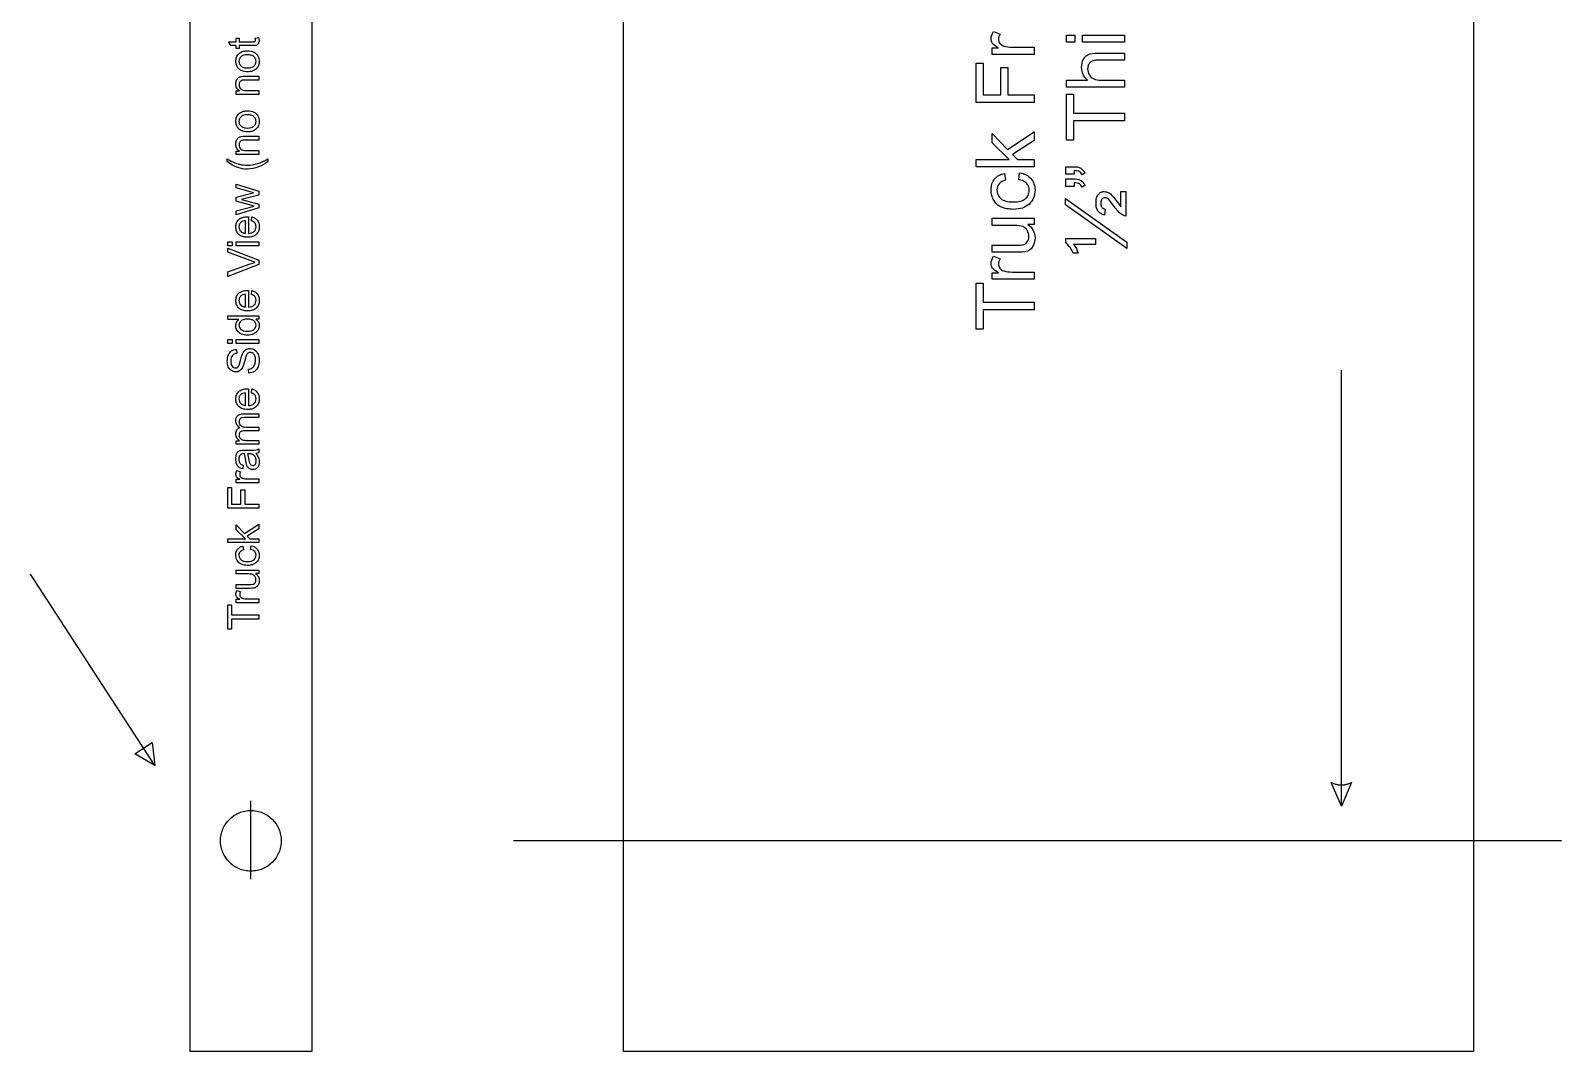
# Model space of a CAD drawing. Extents: x -222 to 349, y 6 to 550.
# Drawn here: x -77 to 83.4, y 6.4 to 113.3 of the extents above; entities that cross this region are included whole.
import ezdxf

# ---------------------------------------------------------------- set-up
doc = ezdxf.new("R2010")
doc.units = 0
doc.layers.add('IMPORT_-_OLDTRUCK', color=18, linetype='CONTINUOUS')

msp = doc.modelspace()

# ---------------------------------------------------------------- linework, layer by layer
at = {"layer": 'IMPORT_-_OLDTRUCK'}
for points in [[(-60.24, 6.39), (-60.24, 209.92), (-47.51, 209.92), (-47.51, 6.39)], [(-14.86, 6.39), (-14.86, 209.92), (74.19, 209.92), (74.19, 6.39)], [(-53.43, 112.55), (-53.08, 112.61), (-53.05, 112.45), (-53.04, 112.31), (-53.04, 112.21), (-53.06, 112.12), (-53.08, 112.04), (-53.11, 111.97), (-53.15, 111.92), (-53.19, 111.87), (-53.24, 111.83), (-53.29, 111.81), (-53.36, 111.79), (-53.46, 111.77), (-53.6, 111.76), (-53.76, 111.76), (-55.11, 111.76), (-55.11, 111.46), (-55.42, 111.46), (-55.42, 111.76), (-56, 111.76), (-56.24, 112.15), (-55.42, 112.15), (-55.42, 112.55), (-55.11, 112.55), (-55.11, 112.15), (-53.74, 112.15), (-53.6, 112.16), (-53.52, 112.17), (-53.48, 112.2), (-53.44, 112.24), (-53.42, 112.3), (-53.41, 112.38), (-53.42, 112.45)], [(28.15, 110.85), (23.75, 110.85), (23.75, 111.52), (24.42, 111.52), (24.2, 111.65), (24.03, 111.77), (23.89, 111.89), (23.8, 112), (23.74, 112.11), (23.69, 112.22), (23.66, 112.35), (23.65, 112.47), (23.67, 112.66), (23.71, 112.85), (23.79, 113.05), (23.89, 113.24), (24.59, 112.98), (24.51, 112.85), (24.46, 112.71), (24.43, 112.57), (24.42, 112.44), (24.43, 112.32), (24.46, 112.2), (24.5, 112.1), (24.57, 112), (24.65, 111.91), (24.74, 111.83), (24.85, 111.77), (24.98, 111.72), (25.18, 111.67), (25.39, 111.63), (25.61, 111.61), (25.84, 111.6), (28.15, 111.6)], [(32.41, 112.13), (31.55, 112.13), (31.55, 112.87), (32.41, 112.87)], [(37.62, 112.13), (33.22, 112.13), (33.22, 112.87), (37.62, 112.87)], [(-54.24, 109.02), (-54.4, 109.02), (-54.55, 109.04), (-54.69, 109.07), (-54.81, 109.11), (-54.93, 109.16), (-55.04, 109.22), (-55.13, 109.3), (-55.21, 109.38), (-55.27, 109.46), (-55.33, 109.54), (-55.37, 109.63), (-55.41, 109.72), (-55.43, 109.81), (-55.45, 109.91), (-55.47, 110.01), (-55.47, 110.12), (-55.47, 110.24), (-55.45, 110.35), (-55.43, 110.46), (-55.39, 110.56), (-55.35, 110.66), (-55.29, 110.75), (-55.23, 110.83), (-55.15, 110.91), (-55.07, 110.98), (-54.98, 111.04), (-54.88, 111.1), (-54.78, 111.14), (-54.67, 111.17), (-54.54, 111.2), (-54.42, 111.21), (-54.28, 111.22), (-54.07, 111.21), (-53.87, 111.18), (-53.71, 111.14), (-53.57, 111.08), (-53.44, 111.01), (-53.34, 110.92), (-53.24, 110.81), (-53.16, 110.69), (-53.1, 110.55), (-53.05, 110.41), (-53.03, 110.27), (-53.02, 110.12), (-53.02, 110), (-53.04, 109.88), (-53.06, 109.78), (-53.1, 109.67), (-53.14, 109.58), (-53.2, 109.49), (-53.26, 109.4), (-53.33, 109.32), (-53.42, 109.25), (-53.51, 109.19), (-53.61, 109.14), (-53.72, 109.09), (-53.84, 109.06), (-53.97, 109.04), (-54.1, 109.02)], [(-54.24, 109.42), (-54.03, 109.44), (-53.85, 109.48), (-53.77, 109.5), (-53.7, 109.54), (-53.63, 109.58), (-53.57, 109.62), (-53.47, 109.73), (-53.43, 109.79), (-53.4, 109.85), (-53.38, 109.91), (-53.36, 109.97), (-53.35, 110.12), (-53.36, 110.26), (-53.38, 110.33), (-53.4, 110.39), (-53.43, 110.45), (-53.47, 110.51), (-53.57, 110.61), (-53.63, 110.66), (-53.7, 110.7), (-53.77, 110.73), (-53.86, 110.76), (-53.95, 110.78), (-54.04, 110.8), (-54.26, 110.81), (-54.46, 110.8), (-54.64, 110.76), (-54.72, 110.73), (-54.79, 110.7), (-54.86, 110.66), (-54.92, 110.61), (-55.02, 110.51), (-55.06, 110.45), (-55.09, 110.39), (-55.11, 110.33), (-55.13, 110.26), (-55.15, 110.12), (-55.13, 109.97), (-55.11, 109.91), (-55.09, 109.85), (-55.06, 109.79), (-55.02, 109.73), (-54.92, 109.62), (-54.86, 109.58), (-54.79, 109.54), (-54.72, 109.5), (-54.64, 109.48), (-54.55, 109.45), (-54.46, 109.44)], [(37.62, 107.41), (31.55, 107.41), (31.55, 108.16), (33.73, 108.16), (33.59, 108.29), (33.46, 108.43), (33.36, 108.59), (33.28, 108.75), (33.21, 108.91), (33.17, 109.09), (33.14, 109.28), (33.13, 109.47), (33.14, 109.7), (33.17, 109.93), (33.23, 110.13), (33.27, 110.23), (33.32, 110.32), (33.42, 110.48), (33.48, 110.56), (33.54, 110.63), (33.61, 110.69), (33.69, 110.74), (33.77, 110.79), (33.85, 110.83), (33.94, 110.87), (34.04, 110.9), (34.27, 110.95), (34.53, 110.98), (34.83, 110.99), (37.62, 110.99), (37.62, 110.24), (34.83, 110.24), (34.7, 110.24), (34.57, 110.23), (34.46, 110.21), (34.35, 110.18), (34.25, 110.15), (34.17, 110.11), (34.09, 110.06), (34.02, 110), (33.96, 109.94), (33.91, 109.87), (33.86, 109.79), (33.83, 109.71), (33.8, 109.62), (33.78, 109.53), (33.77, 109.43), (33.76, 109.32), (33.78, 109.15), (33.81, 108.99), (33.86, 108.84), (33.94, 108.69), (34.03, 108.55), (34.14, 108.44), (34.27, 108.35), (34.41, 108.27), (34.57, 108.22), (34.76, 108.19), (34.97, 108.16), (35.21, 108.16), (37.62, 108.16)], [(28.15, 105.82), (22.08, 105.82), (22.08, 109.91), (22.8, 109.91), (22.8, 106.62), (24.67, 106.62), (24.67, 109.47), (25.39, 109.47), (25.39, 106.62), (28.15, 106.62)], [(-53.07, 106.65), (-55.42, 106.65), (-55.42, 107.01), (-55.09, 107.01), (-55.18, 107.08), (-55.26, 107.15), (-55.32, 107.23), (-55.38, 107.32), (-55.42, 107.42), (-55.45, 107.52), (-55.47, 107.64), (-55.47, 107.75), (-55.47, 107.86), (-55.45, 107.96), (-55.43, 108.05), (-55.4, 108.14), (-55.36, 108.23), (-55.31, 108.3), (-55.26, 108.36), (-55.2, 108.41), (-55.13, 108.45), (-55.06, 108.48), (-54.98, 108.51), (-54.9, 108.53), (-54.75, 108.55), (-54.52, 108.56), (-53.07, 108.56), (-53.07, 108.16), (-54.5, 108.16), (-54.71, 108.15), (-54.8, 108.13), (-54.86, 108.11), (-54.92, 108.08), (-54.97, 108.05), (-55.02, 108), (-55.05, 107.95), (-55.09, 107.89), (-55.11, 107.82), (-55.12, 107.75), (-55.13, 107.67), (-55.12, 107.55), (-55.09, 107.43), (-55.04, 107.33), (-54.97, 107.23), (-54.92, 107.19), (-54.87, 107.15), (-54.81, 107.12), (-54.73, 107.09), (-54.56, 107.06), (-54.35, 107.05), (-53.07, 107.05)], [(37.62, 103.87), (32.27, 103.87), (32.27, 101.86), (31.55, 101.86), (31.55, 106.68), (32.27, 106.68), (32.27, 104.67), (37.62, 104.67)], [(-54.24, 102.73), (-54.4, 102.73), (-54.55, 102.75), (-54.69, 102.78), (-54.81, 102.82), (-54.93, 102.87), (-55.04, 102.93), (-55.13, 103), (-55.21, 103.09), (-55.27, 103.17), (-55.33, 103.25), (-55.37, 103.33), (-55.41, 103.42), (-55.43, 103.52), (-55.45, 103.62), (-55.47, 103.72), (-55.47, 103.83), (-55.47, 103.94), (-55.45, 104.06), (-55.43, 104.17), (-55.39, 104.27), (-55.35, 104.36), (-55.29, 104.45), (-55.23, 104.54), (-55.15, 104.62), (-55.07, 104.69), (-54.98, 104.75), (-54.88, 104.8), (-54.78, 104.85), (-54.67, 104.88), (-54.54, 104.91), (-54.42, 104.92), (-54.28, 104.93), (-54.07, 104.92), (-53.87, 104.89), (-53.71, 104.85), (-53.57, 104.79), (-53.44, 104.71), (-53.34, 104.62), (-53.24, 104.52), (-53.16, 104.4), (-53.1, 104.26), (-53.05, 104.12), (-53.03, 103.98), (-53.02, 103.83), (-53.02, 103.71), (-53.04, 103.59), (-53.06, 103.48), (-53.1, 103.38), (-53.14, 103.28), (-53.2, 103.19), (-53.26, 103.11), (-53.33, 103.03), (-53.42, 102.96), (-53.51, 102.9), (-53.61, 102.84), (-53.72, 102.8), (-53.84, 102.77), (-53.97, 102.74), (-54.1, 102.73)], [(-54.24, 103.13), (-54.03, 103.15), (-53.85, 103.18), (-53.77, 103.21), (-53.7, 103.25), (-53.63, 103.29), (-53.57, 103.33), (-53.47, 103.44), (-53.43, 103.49), (-53.4, 103.55), (-53.38, 103.62), (-53.36, 103.68), (-53.35, 103.83), (-53.36, 103.97), (-53.38, 104.03), (-53.4, 104.1), (-53.43, 104.16), (-53.47, 104.21), (-53.57, 104.32), (-53.63, 104.36), (-53.7, 104.41), (-53.77, 104.44), (-53.86, 104.47), (-53.95, 104.49), (-54.04, 104.51), (-54.26, 104.52), (-54.46, 104.51), (-54.64, 104.47), (-54.72, 104.44), (-54.79, 104.41), (-54.86, 104.36), (-54.92, 104.32), (-55.02, 104.21), (-55.06, 104.16), (-55.09, 104.1), (-55.11, 104.03), (-55.13, 103.97), (-55.15, 103.83), (-55.13, 103.68), (-55.11, 103.62), (-55.09, 103.55), (-55.06, 103.49), (-55.02, 103.44), (-54.92, 103.33), (-54.86, 103.29), (-54.79, 103.25), (-54.72, 103.21), (-54.64, 103.18), (-54.55, 103.16), (-54.46, 103.15)], [(28.15, 99.08), (22.08, 99.08), (22.08, 99.83), (25.54, 99.83), (23.75, 101.59), (23.75, 102.56), (25.38, 100.88), (28.15, 102.73), (28.15, 101.81), (25.9, 100.36), (26.4, 99.83), (28.15, 99.83)], [(-53.07, 100.36), (-55.42, 100.36), (-55.42, 100.72), (-55.09, 100.72), (-55.18, 100.78), (-55.26, 100.86), (-55.32, 100.94), (-55.38, 101.03), (-55.42, 101.13), (-55.45, 101.23), (-55.47, 101.34), (-55.47, 101.46), (-55.47, 101.57), (-55.45, 101.67), (-55.43, 101.76), (-55.4, 101.85), (-55.36, 101.93), (-55.31, 102.01), (-55.26, 102.07), (-55.2, 102.12), (-55.13, 102.16), (-55.06, 102.19), (-54.98, 102.22), (-54.9, 102.24), (-54.75, 102.26), (-54.52, 102.26), (-53.07, 102.26), (-53.07, 101.86), (-54.5, 101.86), (-54.71, 101.85), (-54.8, 101.84), (-54.86, 101.82), (-54.92, 101.79), (-54.97, 101.76), (-55.02, 101.71), (-55.05, 101.66), (-55.09, 101.59), (-55.11, 101.53), (-55.12, 101.45), (-55.13, 101.38), (-55.12, 101.25), (-55.09, 101.14), (-55.04, 101.04), (-54.97, 100.94), (-54.92, 100.89), (-54.87, 100.86), (-54.81, 100.83), (-54.73, 100.8), (-54.56, 100.77), (-54.35, 100.76), (-53.07, 100.76)], [(-52.12, 99.61), (-52.34, 99.45), (-52.57, 99.31), (-52.82, 99.17), (-53.09, 99.05), (-53.37, 98.95), (-53.66, 98.88), (-53.95, 98.84), (-54.24, 98.82), (-54.51, 98.83), (-54.76, 98.87), (-55.01, 98.92), (-55.25, 99), (-55.53, 99.11), (-55.81, 99.25), (-56.09, 99.42), (-56.37, 99.61), (-56.37, 99.9), (-55.97, 99.67), (-55.71, 99.54), (-55.56, 99.48), (-55.4, 99.42), (-55.24, 99.37), (-55.07, 99.33), (-54.87, 99.29), (-54.66, 99.26), (-54.45, 99.24), (-54.24, 99.24), (-53.98, 99.25), (-53.71, 99.28), (-53.45, 99.33), (-53.18, 99.4), (-52.92, 99.49), (-52.65, 99.61), (-52.38, 99.74), (-52.12, 99.9)], [(26.54, 97.71), (26.63, 98.45), (26.82, 98.41), (26.99, 98.36), (27.15, 98.3), (27.31, 98.23), (27.45, 98.15), (27.58, 98.05), (27.71, 97.95), (27.82, 97.83), (27.92, 97.7), (28.01, 97.57), (28.08, 97.42), (28.14, 97.28), (28.19, 97.12), (28.22, 96.96), (28.24, 96.79), (28.25, 96.62), (28.24, 96.4), (28.21, 96.19), (28.17, 95.99), (28.1, 95.8), (28.02, 95.63), (27.91, 95.46), (27.79, 95.31), (27.66, 95.17), (27.5, 95.04), (27.33, 94.93), (27.14, 94.83), (26.94, 94.75), (26.72, 94.69), (26.49, 94.65), (26.24, 94.62), (25.97, 94.61), (25.79, 94.62), (25.62, 94.63), (25.46, 94.65), (25.3, 94.67), (25.15, 94.71), (25, 94.75), (24.86, 94.8), (24.72, 94.85), (24.59, 94.91), (24.47, 94.98), (24.36, 95.06), (24.25, 95.15), (24.16, 95.24), (24.07, 95.35), (23.99, 95.46), (23.92, 95.57), (23.85, 95.69), (23.8, 95.82), (23.76, 95.94), (23.72, 96.07), (23.69, 96.2), (23.67, 96.34), (23.66, 96.48), (23.65, 96.62), (23.66, 96.79), (23.68, 96.96), (23.7, 97.12), (23.74, 97.27), (23.79, 97.41), (23.85, 97.55), (23.93, 97.67), (24.01, 97.79), (24.11, 97.9), (24.21, 97.99), (24.33, 98.08), (24.45, 98.16), (24.58, 98.23), (24.73, 98.29), (24.88, 98.33), (25.04, 98.37), (25.16, 97.65), (24.95, 97.59), (24.77, 97.51), (24.61, 97.4), (24.49, 97.29), (24.39, 97.15), (24.32, 96.99), (24.28, 96.83), (24.26, 96.65), (24.27, 96.51), (24.29, 96.38), (24.32, 96.25), (24.37, 96.13), (24.42, 96.02), (24.49, 95.92), (24.58, 95.82), (24.67, 95.73), (24.78, 95.65), (24.9, 95.58), (25.04, 95.52), (25.19, 95.47), (25.35, 95.43), (25.54, 95.4), (25.73, 95.38), (25.94, 95.38), (26.16, 95.38), (26.36, 95.4), (26.54, 95.43), (26.71, 95.46), (26.86, 95.51), (27, 95.57), (27.12, 95.64), (27.23, 95.72), (27.33, 95.81), (27.41, 95.9), (27.48, 96), (27.53, 96.11), (27.58, 96.23), (27.61, 96.35), (27.63, 96.47), (27.63, 96.61), (27.63, 96.71), (27.62, 96.82), (27.6, 96.91), (27.57, 97.01), (27.53, 97.1), (27.48, 97.18), (27.43, 97.26), (27.37, 97.34), (27.29, 97.41), (27.21, 97.47), (27.12, 97.53), (27.02, 97.58), (26.92, 97.62), (26.8, 97.66), (26.67, 97.69)], [(32.36, 98.29), (31.49, 98.29), (31.49, 99.08), (32.17, 99.08), (32.43, 99.08), (32.65, 99.05), (32.83, 99.01), (32.98, 98.96), (33.06, 98.91), (33.13, 98.86), (33.2, 98.79), (33.27, 98.73), (33.33, 98.65), (33.38, 98.58), (33.43, 98.49), (33.48, 98.4), (33.18, 98.22), (33.13, 98.33), (33.06, 98.42), (32.99, 98.49), (32.9, 98.55), (32.79, 98.6), (32.66, 98.64), (32.52, 98.66), (32.36, 98.68)], [(-53.07, 94.76), (-55.42, 94.04), (-55.42, 94.45), (-54.06, 94.82), (-53.56, 94.96), (-54.05, 95.08), (-55.42, 95.46), (-55.42, 95.87), (-54.06, 96.22), (-53.61, 96.33), (-54.06, 96.47), (-55.42, 96.87), (-55.42, 97.26), (-53.07, 96.52), (-53.07, 96.11), (-54.48, 95.74), (-54.88, 95.65), (-53.07, 95.17)], [(32.36, 97), (31.49, 97), (31.49, 97.8), (32.17, 97.8), (32.43, 97.8), (32.65, 97.77), (32.83, 97.73), (32.98, 97.68), (33.06, 97.63), (33.13, 97.57), (33.2, 97.51), (33.27, 97.45), (33.33, 97.37), (33.38, 97.29), (33.43, 97.21), (33.48, 97.12), (33.18, 96.94), (33.13, 97.04), (33.06, 97.13), (32.99, 97.21), (32.9, 97.27), (32.79, 97.32), (32.66, 97.35), (32.52, 97.38), (32.36, 97.39)], [(37.75, 93.91), (37.63, 93.93), (37.52, 93.97), (37.4, 94.03), (37.28, 94.11), (37.1, 94.26), (36.91, 94.45), (36.7, 94.69), (36.5, 94.96), (36.14, 95.44), (36.02, 95.59), (35.94, 95.67), (35.85, 95.74), (35.76, 95.79), (35.68, 95.82), (35.59, 95.83), (35.49, 95.82), (35.4, 95.79), (35.33, 95.75), (35.26, 95.68), (35.2, 95.6), (35.16, 95.51), (35.14, 95.39), (35.13, 95.25), (35.14, 95.13), (35.16, 95.02), (35.19, 94.92), (35.23, 94.84), (35.29, 94.78), (35.37, 94.72), (35.48, 94.67), (35.6, 94.62), (35.54, 94), (35.32, 94.07), (35.23, 94.11), (35.14, 94.16), (35.06, 94.22), (34.98, 94.28), (34.92, 94.35), (34.86, 94.42), (34.81, 94.5), (34.76, 94.58), (34.73, 94.68), (34.69, 94.78), (34.67, 94.89), (34.65, 95.01), (34.64, 95.13), (34.64, 95.27), (34.64, 95.42), (34.65, 95.56), (34.67, 95.69), (34.7, 95.81), (34.74, 95.92), (34.78, 96.02), (34.83, 96.11), (34.88, 96.18), (34.95, 96.25), (35.01, 96.31), (35.08, 96.36), (35.16, 96.4), (35.23, 96.43), (35.31, 96.45), (35.39, 96.47), (35.48, 96.47), (35.65, 96.46), (35.74, 96.44), (35.82, 96.41), (35.9, 96.38), (35.98, 96.34), (36.14, 96.23), (36.27, 96.11), (36.43, 95.93), (36.63, 95.69), (36.85, 95.39), (37.08, 95.09), (37.25, 94.89), (37.25, 96.49), (37.75, 96.49)], [(37.86, 90.51), (31.45, 95.07), (31.45, 95.73), (37.86, 91.16)], [(-53.83, 93.41), (-53.78, 93.83), (-53.61, 93.77), (-53.46, 93.69), (-53.33, 93.59), (-53.22, 93.46), (-53.13, 93.32), (-53.07, 93.16), (-53.03, 92.99), (-53.02, 92.79), (-53.02, 92.67), (-53.04, 92.55), (-53.06, 92.44), (-53.1, 92.33), (-53.14, 92.23), (-53.2, 92.14), (-53.26, 92.05), (-53.33, 91.97), (-53.42, 91.9), (-53.51, 91.84), (-53.61, 91.79), (-53.72, 91.75), (-53.83, 91.72), (-53.96, 91.69), (-54.09, 91.68), (-54.23, 91.68), (-54.37, 91.68), (-54.51, 91.69), (-54.63, 91.72), (-54.75, 91.75), (-54.86, 91.79), (-54.97, 91.85), (-55.06, 91.91), (-55.15, 91.98), (-55.22, 92.06), (-55.29, 92.14), (-55.34, 92.23), (-55.39, 92.33), (-55.43, 92.43), (-55.45, 92.54), (-55.47, 92.65), (-55.47, 92.77), (-55.47, 92.89), (-55.45, 93), (-55.43, 93.1), (-55.39, 93.2), (-55.35, 93.29), (-55.29, 93.38), (-55.23, 93.46), (-55.15, 93.54), (-55.07, 93.61), (-54.98, 93.67), (-54.87, 93.72), (-54.77, 93.76), (-54.65, 93.8), (-54.52, 93.82), (-54.39, 93.83), (-54.25, 93.84), (-54.14, 93.83), (-54.14, 92.08), (-53.96, 92.11), (-53.8, 92.15), (-53.67, 92.22), (-53.61, 92.26), (-53.55, 92.3), (-53.46, 92.41), (-53.4, 92.53), (-53.36, 92.65), (-53.35, 92.79), (-53.36, 92.9), (-53.38, 93), (-53.41, 93.09), (-53.46, 93.17), (-53.53, 93.24), (-53.61, 93.31), (-53.71, 93.36)], [(-54.47, 92.11), (-54.47, 93.42), (-54.61, 93.4), (-54.73, 93.37), (-54.83, 93.32), (-54.91, 93.27), (-54.97, 93.22), (-55.02, 93.17), (-55.05, 93.11), (-55.09, 93.05), (-55.11, 92.99), (-55.13, 92.92), (-55.15, 92.78), (-55.13, 92.64), (-55.1, 92.52), (-55.04, 92.41), (-54.96, 92.31), (-54.86, 92.23), (-54.75, 92.17), (-54.62, 92.13)], [(28.15, 93.01), (27.5, 93.01), (27.68, 92.87), (27.83, 92.73), (27.96, 92.57), (28.06, 92.4), (28.14, 92.22), (28.2, 92.03), (28.24, 91.82), (28.25, 91.61), (28.24, 91.42), (28.21, 91.24), (28.16, 91.06), (28.1, 90.88), (28.02, 90.73), (27.93, 90.59), (27.83, 90.47), (27.72, 90.38), (27.6, 90.3), (27.47, 90.24), (27.33, 90.19), (27.17, 90.15), (26.89, 90.12), (26.48, 90.11), (23.75, 90.11), (23.75, 90.86), (26.19, 90.86), (26.68, 90.87), (26.85, 90.88), (26.98, 90.9), (27.12, 90.94), (27.24, 91.01), (27.35, 91.09), (27.44, 91.2), (27.51, 91.32), (27.56, 91.45), (27.6, 91.6), (27.61, 91.76), (27.6, 91.93), (27.56, 92.09), (27.51, 92.24), (27.44, 92.39), (27.34, 92.53), (27.23, 92.64), (27.11, 92.73), (26.97, 92.81), (26.8, 92.86), (26.6, 92.9), (26.37, 92.92), (26.1, 92.93), (23.75, 92.93), (23.75, 93.67), (28.15, 93.67)], [(34.59, 90.94), (32.29, 90.94), (32.45, 90.72), (32.58, 90.5), (32.68, 90.26), (32.76, 90.01), (32.25, 90.01), (32.2, 90.14), (32.13, 90.28), (32.05, 90.43), (31.95, 90.59), (31.84, 90.73), (31.72, 90.87), (31.6, 90.99), (31.47, 91.1), (31.47, 91.54), (34.59, 91.54)], [(-55.86, 90.8), (-56.31, 90.8), (-56.31, 91.2), (-55.86, 91.2)], [(-53.07, 88.84), (-56.31, 87.58), (-56.31, 88.05), (-53.96, 88.89), (-53.68, 88.98), (-53.43, 89.06), (-53.69, 89.14), (-53.96, 89.24), (-56.31, 90.11), (-56.31, 90.55), (-53.07, 89.28)], [(-53.07, 90.8), (-55.42, 90.8), (-55.42, 91.2), (-53.07, 91.2)], [(28.15, 87.29), (23.75, 87.29), (23.75, 87.96), (24.42, 87.96), (24.2, 88.09), (24.03, 88.21), (23.89, 88.33), (23.8, 88.44), (23.74, 88.55), (23.69, 88.67), (23.66, 88.79), (23.65, 88.91), (23.67, 89.1), (23.71, 89.3), (23.79, 89.49), (23.89, 89.69), (24.59, 89.42), (24.51, 89.29), (24.46, 89.15), (24.43, 89.02), (24.42, 88.88), (24.43, 88.76), (24.46, 88.65), (24.5, 88.54), (24.57, 88.44), (24.65, 88.35), (24.74, 88.27), (24.85, 88.21), (24.98, 88.16), (25.18, 88.11), (25.39, 88.07), (25.61, 88.05), (25.84, 88.04), (28.15, 88.04)], [(28.15, 84.07), (22.8, 84.07), (22.8, 82.07), (22.08, 82.07), (22.08, 86.89), (22.8, 86.89), (22.8, 84.88), (28.15, 84.88)], [(-53.83, 85.7), (-53.78, 86.11), (-53.61, 86.05), (-53.46, 85.97), (-53.33, 85.87), (-53.22, 85.75), (-53.13, 85.61), (-53.07, 85.45), (-53.03, 85.27), (-53.02, 85.08), (-53.02, 84.95), (-53.04, 84.83), (-53.06, 84.72), (-53.1, 84.61), (-53.14, 84.51), (-53.2, 84.42), (-53.26, 84.34), (-53.33, 84.26), (-53.42, 84.19), (-53.51, 84.13), (-53.61, 84.07), (-53.72, 84.03), (-53.83, 84), (-53.96, 83.98), (-54.09, 83.96), (-54.23, 83.96), (-54.37, 83.96), (-54.51, 83.98), (-54.63, 84), (-54.75, 84.03), (-54.86, 84.08), (-54.97, 84.13), (-55.06, 84.19), (-55.15, 84.26), (-55.22, 84.34), (-55.29, 84.43), (-55.34, 84.52), (-55.39, 84.61), (-55.43, 84.71), (-55.45, 84.82), (-55.47, 84.93), (-55.47, 85.05), (-55.47, 85.17), (-55.45, 85.28), (-55.43, 85.38), (-55.39, 85.48), (-55.35, 85.57), (-55.29, 85.66), (-55.23, 85.75), (-55.15, 85.82), (-55.07, 85.89), (-54.98, 85.95), (-54.87, 86), (-54.77, 86.05), (-54.65, 86.08), (-54.52, 86.1), (-54.39, 86.12), (-54.25, 86.12), (-54.14, 86.12), (-54.14, 84.37), (-53.96, 84.39), (-53.8, 84.43), (-53.67, 84.5), (-53.61, 84.54), (-53.55, 84.59), (-53.46, 84.69), (-53.4, 84.81), (-53.36, 84.94), (-53.35, 85.08), (-53.36, 85.18), (-53.38, 85.28), (-53.41, 85.37), (-53.46, 85.45), (-53.53, 85.52), (-53.61, 85.59), (-53.71, 85.65)], [(-54.47, 84.39), (-54.47, 85.7), (-54.61, 85.68), (-54.73, 85.65), (-54.83, 85.61), (-54.91, 85.55), (-54.97, 85.5), (-55.02, 85.45), (-55.05, 85.39), (-55.09, 85.33), (-55.11, 85.27), (-55.13, 85.2), (-55.15, 85.06), (-55.13, 84.92), (-55.1, 84.8), (-55.04, 84.69), (-54.96, 84.6), (-54.86, 84.51), (-54.75, 84.45), (-54.62, 84.41)], [(-53.07, 83.09), (-53.37, 83.09), (-53.29, 83.03), (-53.22, 82.97), (-53.16, 82.9), (-53.11, 82.82), (-53.07, 82.73), (-53.04, 82.64), (-53.02, 82.54), (-53.02, 82.44), (-53.03, 82.3), (-53.06, 82.17), (-53.11, 82.04), (-53.18, 81.92), (-53.26, 81.81), (-53.36, 81.71), (-53.47, 81.63), (-53.61, 81.56), (-53.75, 81.5), (-53.9, 81.46), (-54.07, 81.44), (-54.24, 81.43), (-54.42, 81.43), (-54.58, 81.46), (-54.74, 81.49), (-54.88, 81.54), (-55.02, 81.61), (-55.13, 81.69), (-55.24, 81.79), (-55.32, 81.9), (-55.39, 82.02), (-55.43, 82.14), (-55.46, 82.28), (-55.47, 82.42), (-55.47, 82.52), (-55.45, 82.62), (-55.42, 82.71), (-55.38, 82.8), (-55.33, 82.88), (-55.28, 82.95), (-55.22, 83.01), (-55.15, 83.07), (-56.31, 83.07), (-56.31, 83.46), (-53.07, 83.46)], [(-54.24, 81.83), (-54.03, 81.85), (-53.85, 81.88), (-53.77, 81.91), (-53.7, 81.94), (-53.63, 81.98), (-53.57, 82.02), (-53.47, 82.12), (-53.4, 82.23), (-53.36, 82.35), (-53.35, 82.48), (-53.36, 82.6), (-53.4, 82.72), (-53.47, 82.82), (-53.56, 82.92), (-53.62, 82.96), (-53.68, 83), (-53.75, 83.03), (-53.83, 83.05), (-54.01, 83.09), (-54.21, 83.1), (-54.44, 83.09), (-54.63, 83.05), (-54.71, 83.03), (-54.79, 83), (-54.86, 82.96), (-54.92, 82.92), (-55.02, 82.82), (-55.09, 82.71), (-55.11, 82.65), (-55.13, 82.59), (-55.15, 82.46), (-55.13, 82.33), (-55.09, 82.22), (-55.02, 82.11), (-54.93, 82.02), (-54.87, 81.97), (-54.8, 81.94), (-54.73, 81.91), (-54.65, 81.88), (-54.46, 81.85)], [(-55.86, 80.57), (-56.31, 80.57), (-56.31, 80.96), (-55.86, 80.96)], [(-53.07, 80.57), (-55.42, 80.57), (-55.42, 80.96), (-53.07, 80.96)], [(-54.11, 77.45), (-54.15, 77.86), (-54.03, 77.87), (-53.93, 77.9), (-53.83, 77.94), (-53.75, 77.99), (-53.68, 78.05), (-53.61, 78.12), (-53.55, 78.21), (-53.5, 78.32), (-53.46, 78.43), (-53.43, 78.55), (-53.41, 78.68), (-53.4, 78.82), (-53.41, 78.93), (-53.42, 79.05), (-53.44, 79.15), (-53.48, 79.25), (-53.52, 79.33), (-53.56, 79.41), (-53.61, 79.47), (-53.67, 79.53), (-53.74, 79.57), (-53.81, 79.59), (-53.88, 79.61), (-53.95, 79.62), (-54.03, 79.61), (-54.09, 79.6), (-54.16, 79.57), (-54.22, 79.53), (-54.27, 79.48), (-54.32, 79.41), (-54.37, 79.33), (-54.41, 79.24), (-54.47, 79.03), (-54.57, 78.66), (-54.67, 78.28), (-54.72, 78.14), (-54.77, 78.04), (-54.83, 77.93), (-54.91, 77.83), (-54.99, 77.75), (-55.07, 77.69), (-55.16, 77.64), (-55.26, 77.6), (-55.37, 77.58), (-55.48, 77.58), (-55.6, 77.58), (-55.71, 77.61), (-55.83, 77.65), (-55.93, 77.72), (-56.03, 77.79), (-56.12, 77.88), (-56.2, 78), (-56.26, 78.12), (-56.31, 78.26), (-56.34, 78.4), (-56.36, 78.56), (-56.37, 78.72), (-56.36, 78.89), (-56.34, 79.06), (-56.3, 79.21), (-56.25, 79.35), (-56.19, 79.48), (-56.11, 79.59), (-56.02, 79.69), (-55.91, 79.77), (-55.79, 79.84), (-55.67, 79.89), (-55.54, 79.92), (-55.4, 79.93), (-55.37, 79.52), (-55.51, 79.49), (-55.64, 79.45), (-55.75, 79.38), (-55.83, 79.3), (-55.9, 79.19), (-55.95, 79.06), (-55.98, 78.91), (-55.99, 78.73), (-55.98, 78.55), (-55.95, 78.4), (-55.91, 78.27), (-55.85, 78.17), (-55.77, 78.09), (-55.69, 78.03), (-55.6, 78), (-55.5, 77.99), (-55.42, 78), (-55.34, 78.02), (-55.28, 78.06), (-55.22, 78.11), (-55.16, 78.2), (-55.1, 78.34), (-55.04, 78.52), (-54.99, 78.76), (-54.87, 79.2), (-54.82, 79.36), (-54.78, 79.48), (-54.71, 79.61), (-54.63, 79.72), (-54.54, 79.82), (-54.45, 79.9), (-54.35, 79.96), (-54.23, 80), (-54.11, 80.02), (-53.99, 80.03), (-53.86, 80.02), (-53.74, 80), (-53.62, 79.95), (-53.5, 79.88), (-53.39, 79.8), (-53.3, 79.7), (-53.22, 79.59), (-53.14, 79.46), (-53.09, 79.31), (-53.05, 79.16), (-53.03, 79), (-53.02, 78.83), (-53.03, 78.62), (-53.05, 78.43), (-53.09, 78.25), (-53.14, 78.1), (-53.22, 77.95), (-53.3, 77.83), (-53.41, 77.72), (-53.53, 77.63), (-53.66, 77.55), (-53.8, 77.5), (-53.95, 77.47)], [(-53.83, 75.38), (-53.78, 75.79), (-53.61, 75.73), (-53.46, 75.65), (-53.33, 75.55), (-53.22, 75.43), (-53.13, 75.29), (-53.07, 75.13), (-53.03, 74.95), (-53.02, 74.76), (-53.02, 74.63), (-53.04, 74.52), (-53.06, 74.4), (-53.1, 74.3), (-53.14, 74.2), (-53.2, 74.11), (-53.26, 74.02), (-53.33, 73.94), (-53.42, 73.87), (-53.51, 73.81), (-53.61, 73.76), (-53.72, 73.72), (-53.83, 73.68), (-53.96, 73.66), (-54.09, 73.65), (-54.23, 73.64), (-54.37, 73.65), (-54.51, 73.66), (-54.63, 73.68), (-54.75, 73.72), (-54.86, 73.76), (-54.97, 73.81), (-55.06, 73.87), (-55.15, 73.95), (-55.22, 74.02), (-55.29, 74.11), (-55.34, 74.2), (-55.39, 74.3), (-55.43, 74.4), (-55.45, 74.5), (-55.47, 74.62), (-55.47, 74.74), (-55.47, 74.85), (-55.45, 74.96), (-55.43, 75.07), (-55.39, 75.16), (-55.35, 75.26), (-55.29, 75.35), (-55.23, 75.43), (-55.15, 75.51), (-55.07, 75.58), (-54.98, 75.64), (-54.87, 75.69), (-54.77, 75.73), (-54.65, 75.76), (-54.52, 75.79), (-54.39, 75.8), (-54.25, 75.81), (-54.14, 75.8), (-54.14, 74.05), (-53.96, 74.07), (-53.8, 74.12), (-53.67, 74.18), (-53.61, 74.22), (-53.55, 74.27), (-53.46, 74.38), (-53.4, 74.49), (-53.36, 74.62), (-53.35, 74.76), (-53.36, 74.86), (-53.38, 74.96), (-53.41, 75.05), (-53.46, 75.14), (-53.53, 75.21), (-53.61, 75.27), (-53.71, 75.33)], [(-54.47, 74.07), (-54.47, 75.38), (-54.61, 75.36), (-54.73, 75.33), (-54.83, 75.29), (-54.91, 75.24), (-54.97, 75.19), (-55.02, 75.13), (-55.05, 75.08), (-55.09, 75.02), (-55.11, 74.95), (-55.13, 74.89), (-55.15, 74.74), (-55.13, 74.61), (-55.1, 74.49), (-55.04, 74.38), (-54.96, 74.28), (-54.86, 74.2), (-54.75, 74.13), (-54.62, 74.09)], [(-53.07, 70), (-55.42, 70), (-55.42, 70.36), (-55.09, 70.36), (-55.17, 70.42), (-55.25, 70.49), (-55.31, 70.56), (-55.37, 70.65), (-55.41, 70.75), (-55.45, 70.85), (-55.46, 70.96), (-55.47, 71.07), (-55.46, 71.19), (-55.44, 71.31), (-55.41, 71.41), (-55.36, 71.5), (-55.3, 71.57), (-55.23, 71.64), (-55.15, 71.69), (-55.06, 71.73), (-55.16, 71.8), (-55.24, 71.88), (-55.31, 71.96), (-55.37, 72.05), (-55.41, 72.15), (-55.45, 72.24), (-55.46, 72.35), (-55.47, 72.46), (-55.46, 72.62), (-55.42, 72.77), (-55.4, 72.83), (-55.36, 72.89), (-55.33, 72.94), (-55.28, 72.99), (-55.23, 73.04), (-55.17, 73.08), (-55.1, 73.11), (-55.03, 73.13), (-54.87, 73.17), (-54.68, 73.18), (-53.07, 73.18), (-53.07, 72.79), (-54.55, 72.79), (-54.76, 72.78), (-54.9, 72.75), (-54.95, 72.73), (-54.99, 72.69), (-55.03, 72.65), (-55.06, 72.61), (-55.09, 72.56), (-55.11, 72.5), (-55.12, 72.44), (-55.13, 72.37), (-55.12, 72.25), (-55.09, 72.14), (-55.04, 72.04), (-54.96, 71.96), (-54.92, 71.92), (-54.87, 71.89), (-54.75, 71.84), (-54.61, 71.81), (-54.43, 71.8), (-53.07, 71.8), (-53.07, 71.4), (-54.6, 71.4), (-54.72, 71.39), (-54.83, 71.37), (-54.92, 71.34), (-55, 71.3), (-55.05, 71.24), (-55.09, 71.17), (-55.12, 71.08), (-55.13, 70.98), (-55.12, 70.9), (-55.11, 70.82), (-55.08, 70.74), (-55.04, 70.67), (-54.99, 70.61), (-54.93, 70.55), (-54.86, 70.5), (-54.78, 70.46), (-54.69, 70.44), (-54.57, 70.42), (-54.44, 70.4), (-54.29, 70.4), (-53.07, 70.4)], [(-53.36, 69.02), (-53.27, 68.91), (-53.2, 68.8), (-53.14, 68.69), (-53.09, 68.59), (-53.06, 68.49), (-53.04, 68.38), (-53.02, 68.27), (-53.02, 68.15), (-53.03, 67.97), (-53.07, 67.81), (-53.09, 67.74), (-53.12, 67.67), (-53.16, 67.61), (-53.21, 67.56), (-53.31, 67.47), (-53.42, 67.4), (-53.55, 67.36), (-53.69, 67.35), (-53.78, 67.35), (-53.86, 67.37), (-53.93, 67.39), (-54, 67.43), (-54.07, 67.47), (-54.13, 67.52), (-54.19, 67.57), (-54.24, 67.64), (-54.31, 67.77), (-54.37, 67.92), (-54.4, 68.07), (-54.43, 68.27), (-54.45, 68.5), (-54.49, 68.69), (-54.52, 68.85), (-54.56, 68.98), (-54.67, 68.98), (-54.78, 68.98), (-54.87, 68.96), (-54.95, 68.92), (-55.01, 68.87), (-55.07, 68.79), (-55.11, 68.68), (-55.14, 68.56), (-55.15, 68.42), (-55.14, 68.29), (-55.12, 68.18), (-55.09, 68.08), (-55.05, 68.01), (-54.99, 67.94), (-54.91, 67.89), (-54.81, 67.84), (-54.7, 67.81), (-54.75, 67.42), (-54.87, 67.45), (-54.97, 67.49), (-55.07, 67.54), (-55.15, 67.59), (-55.23, 67.66), (-55.29, 67.74), (-55.34, 67.84), (-55.39, 67.94), (-55.43, 68.06), (-55.45, 68.19), (-55.47, 68.33), (-55.47, 68.48), (-55.47, 68.62), (-55.45, 68.75), (-55.43, 68.86), (-55.4, 68.97), (-55.36, 69.05), (-55.32, 69.13), (-55.27, 69.19), (-55.22, 69.24), (-55.17, 69.28), (-55.1, 69.32), (-55.03, 69.34), (-54.96, 69.36), (-54.81, 69.38), (-54.59, 69.39), (-54.05, 69.39), (-53.6, 69.39), (-53.35, 69.41), (-53.21, 69.45), (-53.07, 69.51), (-53.07, 69.1), (-53.21, 69.05)], [(-54.25, 68.98), (-54.21, 68.86), (-54.17, 68.71), (-54.13, 68.54), (-54.1, 68.33), (-54.06, 68.12), (-54.02, 67.99), (-53.97, 67.9), (-53.93, 67.86), (-53.89, 67.83), (-53.8, 67.79), (-53.7, 67.78), (-53.63, 67.78), (-53.56, 67.81), (-53.49, 67.84), (-53.44, 67.89), (-53.39, 67.96), (-53.36, 68.04), (-53.34, 68.14), (-53.33, 68.25), (-53.34, 68.36), (-53.36, 68.46), (-53.39, 68.56), (-53.43, 68.66), (-53.49, 68.74), (-53.55, 68.81), (-53.62, 68.87), (-53.71, 68.92), (-53.78, 68.95), (-53.87, 68.97), (-53.98, 68.98), (-54.1, 68.98)], [(-53.07, 65.97), (-55.42, 65.97), (-55.42, 66.33), (-55.06, 66.33), (-55.18, 66.4), (-55.27, 66.46), (-55.34, 66.53), (-55.39, 66.58), (-55.43, 66.64), (-55.45, 66.71), (-55.47, 66.77), (-55.47, 66.84), (-55.46, 66.94), (-55.44, 67.04), (-55.4, 67.15), (-55.34, 67.25), (-54.97, 67.11), (-55.01, 67.04), (-55.04, 66.97), (-55.06, 66.89), (-55.06, 66.82), (-55.06, 66.76), (-55.04, 66.7), (-55.02, 66.64), (-54.98, 66.58), (-54.94, 66.54), (-54.89, 66.5), (-54.83, 66.46), (-54.77, 66.44), (-54.66, 66.41), (-54.54, 66.39), (-54.43, 66.38), (-54.3, 66.37), (-53.07, 66.37)], [(-53.07, 63.29), (-56.31, 63.29), (-56.31, 65.47), (-55.93, 65.47), (-55.93, 63.72), (-54.93, 63.72), (-54.93, 65.24), (-54.54, 65.24), (-54.54, 63.72), (-53.07, 63.72)], [(-53.07, 59.69), (-56.31, 59.69), (-56.31, 60.09), (-54.47, 60.09), (-55.42, 61.03), (-55.42, 61.55), (-54.55, 60.65), (-53.07, 61.64), (-53.07, 61.15), (-54.27, 60.37), (-54, 60.09), (-53.07, 60.09)], [(-53.93, 58.96), (-53.88, 59.35), (-53.69, 59.31), (-53.6, 59.28), (-53.52, 59.24), (-53.45, 59.19), (-53.37, 59.14), (-53.31, 59.09), (-53.25, 59.02), (-53.19, 58.96), (-53.15, 58.88), (-53.11, 58.81), (-53.08, 58.73), (-53.05, 58.65), (-53.03, 58.56), (-53.02, 58.38), (-53.02, 58.26), (-53.04, 58.15), (-53.06, 58.04), (-53.1, 57.94), (-53.14, 57.85), (-53.2, 57.76), (-53.26, 57.68), (-53.33, 57.6), (-53.42, 57.53), (-53.51, 57.47), (-53.61, 57.42), (-53.72, 57.38), (-53.83, 57.35), (-53.96, 57.33), (-54.09, 57.31), (-54.24, 57.31), (-54.42, 57.32), (-54.59, 57.34), (-54.75, 57.38), (-54.9, 57.44), (-55.03, 57.51), (-55.15, 57.59), (-55.25, 57.7), (-55.33, 57.82), (-55.39, 57.95), (-55.44, 58.09), (-55.46, 58.23), (-55.47, 58.38), (-55.46, 58.56), (-55.42, 58.73), (-55.36, 58.87), (-55.33, 58.94), (-55.28, 59), (-55.17, 59.11), (-55.05, 59.2), (-54.9, 59.27), (-54.73, 59.31), (-54.67, 58.93), (-54.78, 58.9), (-54.88, 58.85), (-54.96, 58.8), (-55.03, 58.73), (-55.08, 58.66), (-55.12, 58.58), (-55.14, 58.49), (-55.15, 58.39), (-55.13, 58.25), (-55.11, 58.18), (-55.09, 58.12), (-55.06, 58.06), (-55.02, 58.01), (-54.98, 57.95), (-54.93, 57.91), (-54.87, 57.86), (-54.81, 57.82), (-54.73, 57.79), (-54.65, 57.76), (-54.47, 57.73), (-54.25, 57.72), (-54.03, 57.73), (-53.84, 57.76), (-53.76, 57.79), (-53.69, 57.82), (-53.62, 57.86), (-53.56, 57.9), (-53.47, 58), (-53.43, 58.05), (-53.4, 58.11), (-53.36, 58.23), (-53.35, 58.37), (-53.36, 58.48), (-53.38, 58.59), (-53.43, 58.68), (-53.49, 58.76), (-53.57, 58.83), (-53.67, 58.89), (-53.79, 58.93)], [(-53.07, 56.45), (-53.42, 56.45), (-53.32, 56.38), (-53.24, 56.3), (-53.17, 56.22), (-53.12, 56.13), (-53.07, 56.03), (-53.04, 55.93), (-53.02, 55.82), (-53.02, 55.71), (-53.02, 55.6), (-53.04, 55.51), (-53.06, 55.41), (-53.1, 55.32), (-53.14, 55.23), (-53.19, 55.16), (-53.24, 55.1), (-53.3, 55.05), (-53.36, 55.01), (-53.43, 54.97), (-53.51, 54.95), (-53.59, 54.93), (-53.75, 54.91), (-53.96, 54.9), (-55.42, 54.9), (-55.42, 55.3), (-54.12, 55.3), (-53.86, 55.31), (-53.7, 55.33), (-53.62, 55.35), (-53.56, 55.38), (-53.5, 55.43), (-53.45, 55.48), (-53.41, 55.55), (-53.39, 55.62), (-53.37, 55.7), (-53.36, 55.79), (-53.37, 55.87), (-53.39, 55.96), (-53.41, 56.04), (-53.45, 56.12), (-53.5, 56.19), (-53.56, 56.25), (-53.63, 56.3), (-53.7, 56.34), (-53.79, 56.37), (-53.9, 56.39), (-54.02, 56.4), (-54.16, 56.41), (-55.42, 56.41), (-55.42, 56.81), (-53.07, 56.81)], [(-53.07, 53.4), (-55.42, 53.4), (-55.42, 53.76), (-55.06, 53.76), (-55.18, 53.83), (-55.27, 53.89), (-55.34, 53.95), (-55.39, 54.01), (-55.43, 54.07), (-55.45, 54.13), (-55.47, 54.2), (-55.47, 54.27), (-55.46, 54.37), (-55.44, 54.47), (-55.4, 54.57), (-55.34, 54.68), (-54.97, 54.54), (-55.01, 54.47), (-55.04, 54.39), (-55.06, 54.32), (-55.06, 54.25), (-55.06, 54.18), (-55.04, 54.12), (-55.02, 54.07), (-54.98, 54.01), (-54.94, 53.97), (-54.89, 53.92), (-54.83, 53.89), (-54.77, 53.86), (-54.66, 53.84), (-54.54, 53.82), (-54.43, 53.8), (-54.3, 53.8), (-53.07, 53.8)], [(-53.07, 51.68), (-55.93, 51.68), (-55.93, 50.62), (-56.31, 50.62), (-56.31, 53.19), (-55.93, 53.19), (-55.93, 52.11), (-53.07, 52.11)], [(-63.96, 36.33), (-66.06, 37.56), (-64.23, 38.75)], [(60.34, 32.08), (59.27, 34.57), (59.34, 34.54), (59.41, 34.51), (59.47, 34.48), (59.54, 34.45), (59.61, 34.43), (59.67, 34.41), (59.74, 34.39), (59.81, 34.37), (59.87, 34.35), (59.94, 34.34), (60.01, 34.33), (60.07, 34.32), (60.14, 34.31), (60.21, 34.31), (60.27, 34.3), (60.34, 34.3), (60.41, 34.3), (60.48, 34.31), (60.54, 34.31), (60.61, 34.32), (60.68, 34.33), (60.74, 34.34), (60.81, 34.35), (60.88, 34.37), (60.94, 34.39), (61.01, 34.41), (61.08, 34.43), (61.14, 34.45), (61.21, 34.48), (61.28, 34.51), (61.34, 34.54), (61.41, 34.57)], [(-57.07, 28.45), (-57.07, 28.61), (-57.06, 28.78), (-57.04, 28.94), (-57.01, 29.09), (-56.97, 29.25), (-56.93, 29.4), (-56.88, 29.54), (-56.82, 29.69), (-56.69, 29.97), (-56.53, 30.23), (-56.35, 30.47), (-56.14, 30.7), (-55.92, 30.91), (-55.67, 31.09), (-55.41, 31.25), (-55.27, 31.32), (-55.13, 31.38), (-54.99, 31.44), (-54.84, 31.49), (-54.69, 31.53), (-54.53, 31.57), (-54.38, 31.59), (-54.22, 31.61), (-54.06, 31.63), (-53.89, 31.63), (-53.73, 31.63), (-53.57, 31.61), (-53.41, 31.59), (-53.25, 31.57), (-53.1, 31.53), (-52.95, 31.49), (-52.8, 31.44), (-52.66, 31.38), (-52.38, 31.25), (-52.12, 31.09), (-51.87, 30.91), (-51.64, 30.7), (-51.44, 30.47), (-51.26, 30.23), (-51.1, 29.97), (-51.03, 29.83), (-50.96, 29.69), (-50.91, 29.54), (-50.86, 29.4), (-50.81, 29.25), (-50.78, 29.09), (-50.75, 28.94), (-50.73, 28.78), (-50.72, 28.61), (-50.71, 28.45), (-50.72, 28.29), (-50.73, 28.13), (-50.75, 27.97), (-50.78, 27.81), (-50.81, 27.66), (-50.86, 27.51), (-50.91, 27.36), (-50.96, 27.21), (-51.1, 26.94), (-51.26, 26.67), (-51.44, 26.43), (-51.64, 26.2), (-51.87, 26), (-52.12, 25.81), (-52.38, 25.65), (-52.51, 25.58), (-52.66, 25.52), (-52.8, 25.46), (-52.95, 25.41), (-53.1, 25.37), (-53.25, 25.34), (-53.41, 25.31), (-53.57, 25.29), (-53.73, 25.27), (-53.89, 25.27), (-54.06, 25.27), (-54.22, 25.29), (-54.38, 25.31), (-54.53, 25.34), (-54.69, 25.37), (-54.84, 25.41), (-54.99, 25.46), (-55.13, 25.52), (-55.41, 25.65), (-55.67, 25.81), (-55.92, 26), (-56.14, 26.2), (-56.35, 26.43), (-56.53, 26.67), (-56.69, 26.94), (-56.76, 27.07), (-56.82, 27.21), (-56.88, 27.36), (-56.93, 27.51), (-56.97, 27.66), (-57.01, 27.81), (-57.04, 27.97), (-57.06, 28.13), (-57.07, 28.29)]]:
    msp.add_lwpolyline(points, close=True, dxfattribs=at)
for points in [[(60.34, 32.08), (60.34, 77.75)], [(-63.96, 36.33), (-76.97, 56.4)], [(-53.9, 24.42), (-53.9, 32.65)], [(-26.4, 28.5), (83.39, 28.5)]]:
    msp.add_lwpolyline(points, dxfattribs=at)

doc.saveas('drawing.dxf')
